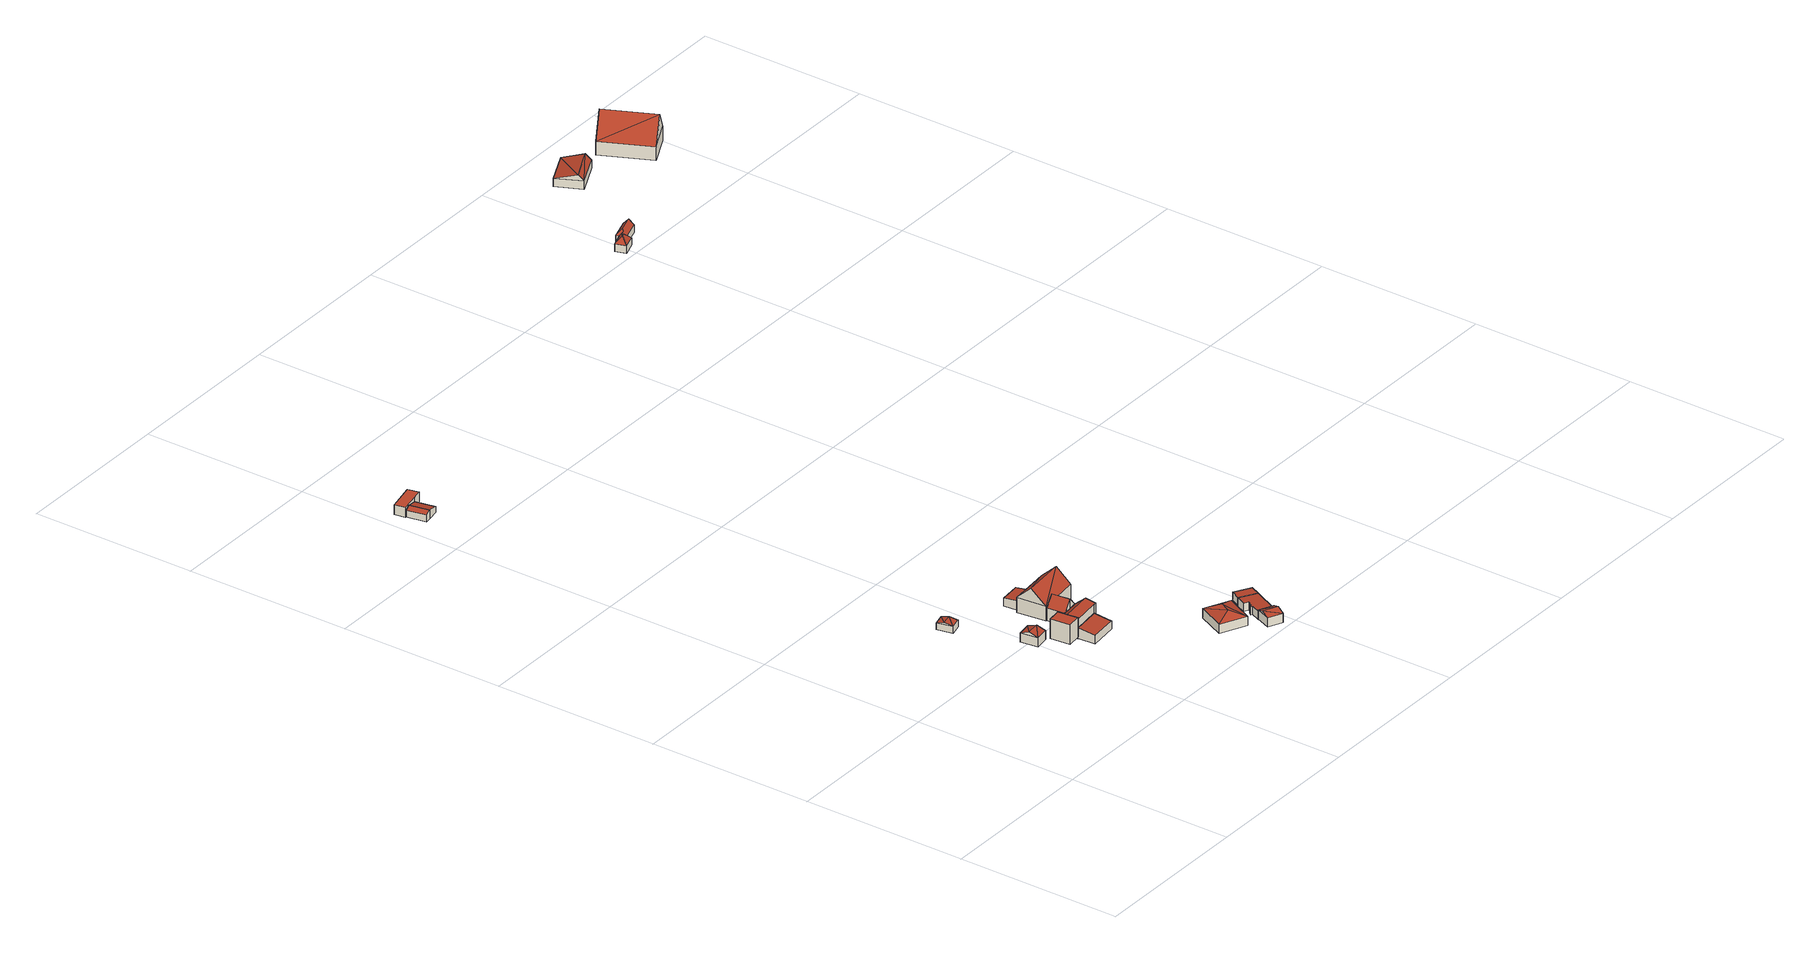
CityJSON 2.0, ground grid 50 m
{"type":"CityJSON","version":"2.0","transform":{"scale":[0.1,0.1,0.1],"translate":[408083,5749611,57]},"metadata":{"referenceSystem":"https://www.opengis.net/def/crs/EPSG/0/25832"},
"CityObjects":{
"building1":{"type":"Building","attributes":{"Gemeindeschluessel":"05515000","Geometrietyp2DReferenz":"3000","function":"31001_1310","roofType":"3100","measuredHeight":2.65},"geometry":[{"type":"Solid","lod":"2","boundaries":[[[[0,1,2,3]],[[4,5,1,0]],[[6,7,5,4]],[[3,2,7,6]],[[0,8,4]],[[6,9,3]],[[0,3,9]],[[9,8,0]],[[8,9,6]],[[6,4,8]],[[1,5,7,2]]]],"semantics":{"surfaces":[{"type":"WallSurface"},{"type":"RoofSurface"},{"type":"GroundSurface"}],"values":[[0,0,0,0,0,0,1,1,1,1,2]]}}]},
"building2":{"type":"Building","attributes":{"Gemeindeschluessel":"05515000","Geometrietyp2DReferenz":"3000","function":"31001_2700","roofType":"3100","measuredHeight":3.74},"geometry":[{"type":"Solid","lod":"2","boundaries":[[[[10,11,12,13]],[[14,15,11,10]],[[16,17,15,14]],[[13,12,17,16]],[[10,18,14]],[[16,19,13]],[[19,18,10]],[[10,13,19]],[[16,14,18]],[[18,19,16]],[[11,15,17,12]]]],"semantics":{"surfaces":[{"type":"WallSurface"},{"type":"RoofSurface"},{"type":"GroundSurface"}],"values":[[0,0,0,0,0,0,1,1,1,1,2]]}}]},
"building3":{"type":"Building","attributes":{"Gemeindeschluessel":"05515000","Geometrietyp2DReferenz":"3000","function":"51009_1610","roofType":"1000","measuredHeight":6},"geometry":[{"type":"Solid","lod":"2","boundaries":[[[[20,21,22,23]],[[24,25,21,20]],[[26,27,25,24]],[[23,22,27,26]],[[24,20,23,26]],[[21,25,27,22]]]],"semantics":{"surfaces":[{"type":"WallSurface"},{"type":"RoofSurface"},{"type":"GroundSurface"}],"values":[[0,0,0,0,1,2]]}}]},
"building4":{"type":"Building","attributes":{"Gemeindeschluessel":"05515000","Geometrietyp2DReferenz":"3000","function":"51009_1610","roofType":"2100","measuredHeight":2.84},"geometry":[{"type":"Solid","lod":"2","boundaries":[[[[28,29,30,31]],[[32,33,29,28]],[[34,35,33,32]],[[31,30,35,34]],[[32,28,31,34]],[[29,33,35,30]]]],"semantics":{"surfaces":[{"type":"WallSurface"},{"type":"RoofSurface"},{"type":"GroundSurface"}],"values":[[0,0,0,0,1,2]]}}]},
"building5":{"type":"Building","attributes":{"Gemeindeschluessel":"05515000","Geometrietyp2DReferenz":"3000","function":"31001_1310","roofType":"2100","measuredHeight":2.73},"geometry":[{"type":"Solid","lod":"2","boundaries":[[[[36,37,29,38]],[[39,40,37,36]],[[41,33,40,39]],[[38,29,33,41]],[[39,36,38,41]],[[37,40,33,29]]]],"semantics":{"surfaces":[{"type":"WallSurface"},{"type":"RoofSurface"},{"type":"GroundSurface"}],"values":[[0,0,0,0,1,2]]}}]},
"building6":{"type":"Building","attributes":{"Gemeindeschluessel":"05515000","Geometrietyp2DReferenz":"3000","function":"31001_1310","roofType":"9999","measuredHeight":3},"address":[{"country":"Germany","locality":"Münster","thoroughfareNumber":"33a","thoroughfareName":"Zur Hohen Ward"}],"geometry":[{"type":"Solid","lod":"2","boundaries":[[[[42,43,44,45,46]],[[42,47,48,43]],[[46,37,47,42]],[[45,49,37,46]],[[44,50,49,45]],[[43,48,50,44]],[[50,48,47,37,49]]]],"semantics":{"surfaces":[{"type":"RoofSurface"},{"type":"WallSurface"},{"type":"GroundSurface"}],"values":[[0,1,1,1,1,1,2]]}}]},
"building7":{"type":"Building","attributes":{"Gemeindeschluessel":"05515000","Geometrietyp2DReferenz":"3000","function":"31001_2460","roofType":"2100","measuredHeight":3.29},"geometry":[{"type":"Solid","lod":"2","boundaries":[[[[51,52,53,54]],[[55,56,52,51]],[[57,58,56,55]],[[54,53,58,57]],[[55,51,54,57]],[[52,56,58,53]]]],"semantics":{"surfaces":[{"type":"WallSurface"},{"type":"RoofSurface"},{"type":"GroundSurface"}],"values":[[0,0,0,0,1,2]]}}]},
"building8":{"type":"Building","attributes":{"Gemeindeschluessel":"05515000","Geometrietyp2DReferenz":"3000","function":"31001_1000"},"address":[{"country":"Germany","locality":"Münster","thoroughfareNumber":"33","thoroughfareName":"Zur Hohen Ward"}],"children":["building8-1","building8-2","building8-3"]},
"building8-1":{"type":"BuildingPart","attributes":{"roofType":"3100","measuredHeight":8.69},"parents":["building8"],"geometry":[{"type":"Solid","lod":"2","boundaries":[[[[59,60,61,62]],[[63,64,60,59]],[[65,64,63]],[[66,67,68,69,70]],[[71,72,67,66]],[[62,61,72,71]],[[73,74,62]],[[62,71,73]],[[70,75,76,77,63,59,74,66]],[[74,73,66]],[[73,71,66]],[[74,59,62]],[[60,64,78,68,67,72,61]],[[63,77,65]],[[75,70,69]],[[78,76,75,69,68]],[[64,65,77,76,78]]]],"semantics":{"surfaces":[{"type":"WallSurface"},{"type":"RoofSurface"},{"type":"GroundSurface"},{"type":"ClosureSurface"}],"values":[[0,0,0,0,0,0,1,1,1,1,0,0,2,0,0,3,3]]}}]},
"building8-2":{"type":"BuildingPart","attributes":{"roofType":"3100","measuredHeight":6.6},"parents":["building8"],"geometry":[{"type":"Solid","lod":"2","boundaries":[[[[79,80,81,82]],[[83,84,80,79]],[[85,86,84,83]],[[87,88,89,86,85]],[[90,91,92,93,94]],[[95,96,91,90]],[[97,98,96,95]],[[82,81,98,97]],[[94,99,100,101,87,85,83,79,90]],[[82,97,95,90,79]],[[80,84,86,89,102,92,91,96,98,81]],[[87,101,88]],[[99,94,93]],[[102,100,99,93,92]],[[89,88,101,100,102]]]],"semantics":{"surfaces":[{"type":"WallSurface"},{"type":"RoofSurface"},{"type":"GroundSurface"},{"type":"ClosureSurface"}],"values":[[0,0,0,0,0,0,0,0,1,1,2,0,0,3,3]]}}]},
"building8-3":{"type":"BuildingPart","attributes":{"roofType":"3100","measuredHeight":6.89},"parents":["building8"],"geometry":[{"type":"Solid","lod":"2","boundaries":[[[[103,86,89,88]],[[69,68,86,103]],[[104,105,64,65]],[[93,92,105,104]],[[75,69,103,88,101,106,107]],[[99,93,104,65,77,107,106]],[[102,89,86,68,78,64,105,92]],[[99,106,100]],[[92,93,99,100,102]],[[100,106,101]],[[100,101,88,89,102]],[[75,107,76]],[[68,69,75,76,78]],[[76,107,77]],[[76,77,65,64,78]]]],"semantics":{"surfaces":[{"type":"WallSurface"},{"type":"RoofSurface"},{"type":"GroundSurface"},{"type":"ClosureSurface"}],"values":[[0,0,0,0,1,1,2,0,3,0,3,0,3,0,3]]}}]},
"building9":{"type":"Building","attributes":{"Gemeindeschluessel":"05515000","Geometrietyp2DReferenz":"3000","function":"51009_1610","roofType":"2100","measuredHeight":2.97},"geometry":[{"type":"Solid","lod":"2","boundaries":[[[[108,109,110,111]],[[112,113,109,108]],[[114,115,113,112]],[[111,110,115,114]],[[112,108,111,114]],[[109,113,115,110]]]],"semantics":{"surfaces":[{"type":"WallSurface"},{"type":"RoofSurface"},{"type":"GroundSurface"}],"values":[[0,0,0,0,1,2]]}}]},
"building10":{"type":"Building","attributes":{"Gemeindeschluessel":"05515000","Geometrietyp2DReferenz":"3000","function":"31001_1000","roofType":"3200","measuredHeight":4.54},"address":[{"country":"Germany","locality":"Münster","thoroughfareNumber":"35","thoroughfareName":"Zur Hohen Ward"}],"geometry":[{"type":"Solid","lod":"2","boundaries":[[[[116,117,118,119]],[[120,121,117,116]],[[122,123,121,120]],[[119,118,123,122]],[[116,124,120]],[[122,125,119]],[[125,124,116]],[[116,119,125]],[[122,120,124]],[[124,125,122]],[[117,121,123,118]]]],"semantics":{"surfaces":[{"type":"WallSurface"},{"type":"RoofSurface"},{"type":"GroundSurface"}],"values":[[0,0,0,0,1,1,1,1,1,1,2]]}}]},
"building11":{"type":"Building","attributes":{"Gemeindeschluessel":"05515000","Geometrietyp2DReferenz":"3000","function":"51009_1610","roofType":"5000","measuredHeight":3.62},"geometry":[{"type":"Solid","lod":"2","boundaries":[[[[126,127,128,129]],[[130,131,127,126]],[[132,133,131,130]],[[134,135,133,132]],[[129,128,135,134]],[[130,126,129,136]],[[137,136,129]],[[136,137,132]],[[134,132,137]],[[136,132,130]],[[137,129,134]],[[127,131,133,135,128]]]],"semantics":{"surfaces":[{"type":"WallSurface"},{"type":"RoofSurface"},{"type":"GroundSurface"}],"values":[[0,0,0,0,0,1,1,1,1,0,0,2]]}}]},
"building12":{"type":"Building","attributes":{"Gemeindeschluessel":"05515000","Geometrietyp2DReferenz":"3000","function":"31001_1310","roofType":"2100","measuredHeight":2.48},"geometry":[{"type":"Solid","lod":"2","boundaries":[[[[138,139,140,141]],[[142,143,139,138]],[[144,145,143,142]],[[146,147,145,144]],[[148,149,147,146]],[[150,151,149,148]],[[152,153,151,150]],[[154,155,153,152]],[[156,157,155,154]],[[158,159,157,156]],[[160,161,159,158]],[[141,140,161,160]],[[158,156,154,152,150,148,146,144,142,138,141,160]],[[139,143,145,147,149,151,153,155,157,159,161,140]]]],"semantics":{"surfaces":[{"type":"WallSurface"},{"type":"RoofSurface"},{"type":"GroundSurface"}],"values":[[0,0,0,0,0,0,0,0,0,0,0,0,1,2]]}}]},
"building13":{"type":"Building","attributes":{"Gemeindeschluessel":"05515000","Geometrietyp2DReferenz":"3000","function":"31001_1310","roofType":"2100","measuredHeight":2.42},"geometry":[{"type":"Solid","lod":"2","boundaries":[[[[162,163,139,138]],[[164,165,163,162]],[[166,167,165,164]],[[138,139,167,166]],[[164,162,138,166]],[[163,165,167,139]]]],"semantics":{"surfaces":[{"type":"WallSurface"},{"type":"RoofSurface"},{"type":"GroundSurface"}],"values":[[0,0,0,0,1,2]]}}]},
"building14":{"type":"Building","attributes":{"Gemeindeschluessel":"05515000","Geometrietyp2DReferenz":"3000","function":"31001_2700","roofType":"5000","measuredHeight":3.98},"geometry":[{"type":"Solid","lod":"2","boundaries":[[[[168,169,170,171]],[[172,173,169,168]],[[174,175,173,172]],[[176,177,175,174]],[[178,179,177,176]],[[180,181,179,178]],[[182,183,181,180]],[[171,170,183,182]],[[184,185,186,182,180,187]],[[180,178,187]],[[187,178,176,184]],[[184,176,174,185]],[[188,186,185,174,172,189]],[[172,168,189]],[[189,168,171,188]],[[188,171,182,186]],[[169,173,175,177,179,181,183,170]]]],"semantics":{"surfaces":[{"type":"WallSurface"},{"type":"RoofSurface"},{"type":"GroundSurface"}],"values":[[0,0,0,0,0,0,0,0,1,1,1,1,1,0,1,1,2]]}}]},
"building15":{"type":"Building","attributes":{"Gemeindeschluessel":"05515000","Geometrietyp2DReferenz":"3000","function":"31001_2700","roofType":"3100","measuredHeight":4.29},"geometry":[{"type":"Solid","lod":"2","boundaries":[[[[190,191,192,193]],[[194,195,191,190]],[[196,197,195,194]],[[193,192,197,196]],[[190,198,194]],[[196,199,193]],[[199,198,190]],[[190,193,199]],[[196,194,198]],[[198,199,196]],[[191,195,197,192]]]],"semantics":{"surfaces":[{"type":"WallSurface"},{"type":"RoofSurface"},{"type":"GroundSurface"}],"values":[[0,0,0,0,0,0,1,1,1,1,2]]}}]},
"building16":{"type":"Building","attributes":{"Gemeindeschluessel":"05515000","Geometrietyp2DReferenz":"3000","function":"31001_1000","roofType":"3100","measuredHeight":11.13},"address":[{"country":"Germany","locality":"Münster","thoroughfareNumber":"35a","thoroughfareName":"Zur Hohen Ward"}],"geometry":[{"type":"Solid","lod":"2","boundaries":[[[[200,201,202,203]],[[204,205,201,200]],[[206,207,205,204]],[[203,202,207,206]],[[200,208,204]],[[206,209,203]],[[209,208,200]],[[200,203,209]],[[206,204,208]],[[208,209,206]],[[201,205,207,202]]]],"semantics":{"surfaces":[{"type":"WallSurface"},{"type":"RoofSurface"},{"type":"GroundSurface"}],"values":[[0,0,0,0,0,0,1,1,1,1,2]]}}]}
},
"vertices":[
[387,667,52],[387,667,31],[421,675,31],[421,675,52],[376,714,52],[376,714,31],[410,722,52],[410,722,31],[381,691,58],[415,699,58],
[495,502,60],[495,502,32],[453,497,32],[453,497,60],[502,450,60],[502,450,32],[460,444,60],[460,444,32],[498,476,70],[457,470,70],
[555,449,92],[555,449,32],[514,444,32],[514,444,92],[562,388,92],[562,388,32],[521,383,92],[521,383,32],
[31,2175,66],[31,2175,38],[14,2172,38],[14,2172,59],[43,2116,66],[43,2116,38],[26,2113,59],[26,2113,38],
[67,2183,56],[67,2183,38],[31,2175,65],[79,2123,56],[79,2123,38],[43,2116,65],
[97,2189,68],[90,2223,68],[6,2205,68],[12,2172,68],[67,2183,68],[97,2189,38],[90,2223,38],[12,2172,38],[6,2205,38],
[562,388,61],[562,388,28],[567,335,28],[567,335,53],[647,397,61],[647,397,28],[652,344,53],[652,344,28],
[715,522,72],[715,522,27],[707,611,27],[707,611,72],[642,514,72],[642,514,27],[642,514,66],[586,508,72],[586,508,27],[589,509,27],[589,509,66],[589,509,72],[577,598,72],[577,598,27],[581,553,114],[711,566,114],[594,509,72],[615,511,72],[636,514,72],[615,511,27],
[558,418,93],[558,418,27],[562,388,27],[562,388,86],[555,449,68],[555,449,27],[594,453,68],[594,453,27],[595,453,68],[595,453,66],[595,453,27],[653,428,93],[653,428,27],[650,459,27],[650,459,63],[650,459,68],[656,398,87],[656,398,27],[647,397,87],[647,397,27],[645,458,68],[621,456,68],[597,453,68],[621,456,27],
[594,453,66],[647,459,66],[647,459,27],[621,456,96],[615,511,96],
[579,642,54],[579,642,29],[583,598,29],[583,598,59],[642,648,54],[642,648,29],[647,605,59],[647,605,29],
[849,191,49],[849,191,21],[810,109,21],[810,109,49],[927,154,49],[927,154,21],[887,72,49],[887,72,21],[876,147,66],[861,116,66],
[973,50,48],[973,50,20],[931,70,20],[931,70,48],[974,50,48],[974,50,20],[954,6,48],[954,6,20],[912,25,48],[912,25,20],[965,30,56],[922,49,56],
[1011,128,40],[1011,128,19],[955,154,19],[955,154,44],[973,50,40],[973,50,19],[931,70,43],[931,70,19],[943,97,43],[943,97,19],[938,99,43],[938,99,19],[940,102,43],[940,102,19],[941,102,43],[941,102,19],[944,107,43],[944,107,19],[948,105,43],[948,105,19],[955,118,43],[955,118,19],[941,124,44],[941,124,19],
[957,153,43],[957,153,19],[971,182,43],[971,182,19],[1024,157,40],[1024,157,19],
[1567,2591,33],[1567,2591,11],[1506,2571,11],[1506,2571,33],[1577,2562,33],[1577,2562,11],[1517,2543,33],[1517,2543,11],[1521,2529,33],[1521,2529,11],[1479,2515,33],[1479,2515,11],[1468,2547,33],[1468,2547,11],[1509,2561,33],[1509,2561,11],[1500,2540,51],[1504,2549,43],[1521,2555,43],[1490,2536,51],[1525,2561,49],[1572,2577,49],
[1742,2920,34],[1742,2920,9],[1643,2873,9],[1643,2873,34],[1779,2846,34],[1779,2846,9],[1680,2798,34],[1680,2798,9],[1771,2861,52],[1672,2813,52],
[1843,2879,48],[1843,2879,6],[1913,2734,6],[1913,2734,48],[1937,2925,48],[1937,2925,6],[2007,2780,48],[2007,2780,6],[1890,2902,117],[1960,2757,117]
]}
